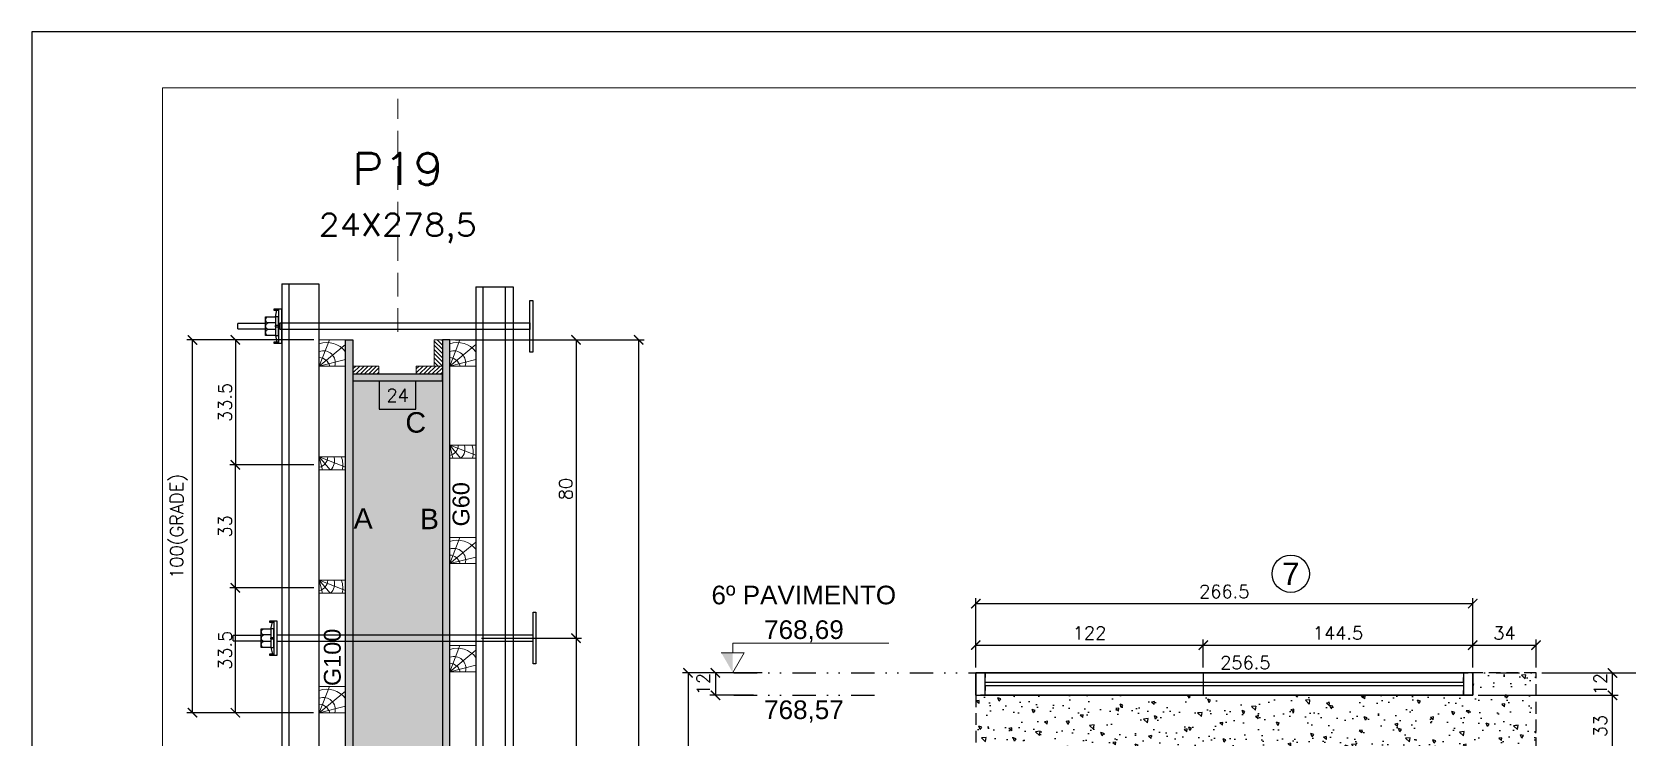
# Model space of a CAD drawing. Extents: x -23436 to 4767, y -4131 to 9755.
# Drawn here: x -19091 to -18236, y 2454 to 2832 of the extents above; entities that cross this region are included whole.
import ezdxf
from ezdxf.enums import TextEntityAlignment as Align

# ---------------------------------------------------------------- set-up
doc = ezdxf.new("R2010")
doc.units = 0
doc.header["$PDMODE"] = 2
doc.header["$PDSIZE"] = 10
for name, pattern in [('CABLIN', [0.35, 0.25, -0.1]), ('DIVIDE2', [0.625, 0.25, -0.125, 0, -0.125, 0, -0.125]), ('HIDDEN', [9.525, 6.35, -3.175])]:
    doc.linetypes.add(name, pattern=pattern)
doc.layers.get('0').update_dxf_attribs({"lineweight": 13})
doc.layers.get('Defpoints').update_dxf_attribs({"lineweight": 13})
for name, color, linetype in [('Barra de Ancoragem', 20, 'Continuous'), ('CHAPA', 1, 'Continuous'), ('Concreto', 250, 'HIDDEN'), ('Cota', 4, 'Continuous'), ('Cota Sarrafo', 180, 'Continuous'), ('Cota Seção (2x)', 4, 'Continuous'), ('Hachura', 252, 'CABLIN'), ('MB Logo', 254, 'Continuous'), ('MEIO_PONT', 93, 'Continuous'), ('Nível', 160, 'Continuous'), ('Painéis', 30, 'Continuous'), ('Perfil Metálico', 224, 'Continuous'), ('Romaneio', 10, 'Continuous'), ('Sarr 7x7', 104, 'Continuous'), ('Texto de Titulo', 7, 'Continuous'), ('Texto Nível', 251, 'Continuous'), ('Texto Qtd Sarr', 242, 'Continuous'), ('TEXTO_GERAL', 7, 'Continuous')]:
    doc.layers.add(name, color=color, linetype=linetype)
for name, color, linetype, lineweight in [('FOLHA MB', 7, 'Continuous', 13), ('Madeira', 100, 'Continuous', 13), ('Sarr 2.2x7', 40, 'Continuous', 9), ('sarrafo', 93, 'Continuous', 13), ('Texto Seção', 7, 'Continuous', 15)]:
    doc.layers.add(name, color=color, linetype=linetype, lineweight=lineweight)
doc.layers.add('Laje_Perimetro', color=7, linetype='Continuous', plot=False)
doc.styles.add('ARIAL', font='arial.ttf', dxfattribs={"oblique": 15, "height": 25})
doc.styles.add('ROMANS', font='romans.shx')
doc.styles.add('SANSSERIF', font='sas_____.pfb')
doc.dimstyles.new('COTA SECAO', dxfattribs={"dimtxt": 7, "dimasz": 5, "dimexe": 3, "dimexo": 3, "dimgap": 2, "dimtad": 3, "dimdec": 1, "dimlfac": 0.5, "dimzin": 12, "dimdsep": 46, "dimtxsty": 'ROMANS', "dimblk": 'ARCHTICK', "dimcen": 0, "dimclrd": 4, "dimclre": 4, "dimclrt": 1, "dimadec": 1, "dimazin": 3, "dimtfac": 1, "dimtdec": 1, "dimtmove": 0, "dimatfit": 3, "dimldrblk": 'OBLIQUE', "dimfxl": 0, "dimtolj": 1, "dimtzin": 12, "dimarcsym": 0})
doc.dimstyles.new('PAINEL', dxfattribs={"dimtxt": 7, "dimasz": 5, "dimexe": 3, "dimexo": 3, "dimgap": 3, "dimtad": 1, "dimdec": 1, "dimzin": 12, "dimdsep": 46, "dimtxsty": 'ROMANS', "dimblk": 'ARCHTICK', "dimcen": 0, "dimclrd": 4, "dimclre": 4, "dimclrt": 1, "dimadec": 1, "dimazin": 3, "dimtfac": 1, "dimtdec": 1, "dimtmove": 0, "dimatfit": 3, "dimldrblk": 'OBLIQUE', "dimfxl": 0, "dimtolj": 1, "dimtzin": 12, "dimarcsym": 0})
doc.dimstyles.new('projeto2', dxfattribs={"dimtxt": 7, "dimasz": 5, "dimexe": 1.25, "dimexo": 2.5, "dimgap": 2, "dimtad": 1, "dimdec": 1, "dimdsep": 46, "dimtxsty": 'ROMANS', "dimblk": 'OBLIQUE', "dimcen": 10, "dimdle": 1, "dimse1": 1, "dimse2": 1, "dimsd1": 1, "dimsd2": 1, "dimclrd": 256, "dimclre": 256, "dimclrt": 1, "dimadec": 0, "dimazin": 0, "dimtfac": 1, "dimtdec": 1, "dimtmove": 0, "dimatfit": 3, "dimldrblk": 'OBLIQUE', "dimfxl": 0, "dimlwd": -1, "dimlwe": -1, "dimarcsym": 0})
doc.dimstyles.new('SECÇÃO 2', dxfattribs={"dimtxt": 7, "dimasz": 6, "dimexe": 0.18, "dimexo": 2, "dimgap": -4, "dimtad": 3, "dimdec": 1, "dimlfac": 0.5, "dimzin": 12, "dimdsep": 46, "dimtxsty": 'ROMANS', "dimblk": 'ARCHTICK', "dimcen": 0.09, "dimse1": 1, "dimse2": 1, "dimsd1": 1, "dimsd2": 1, "dimclrd": 180, "dimclre": 5, "dimclrt": 1, "dimadec": 0, "dimazin": 3, "dimtfac": 1, "dimtdec": 1, "dimtofl": 0, "dimtmove": 0, "dimatfit": 3, "dimldrblk": 'ARCHTICK', "dimfxl": 0, "dimtolj": 1, "dimtzin": 0, "dimarcsym": 0})

# ---------------------------------------------------------------- blocks, each defined once
blk = doc.blocks.new('A$C169d8357')
at = {"layer": 'FOLHA MB', "color": 1}
for points in [[(0, 1199.94), (0, 149.94), (1485.02, 149.94), (1485.02, 1199.94)], [(70, 1169.94), (70, 179.94), (1455.02, 179.94), (1455.02, 1169.94)]]:
    blk.add_lwpolyline(points, close=True, dxfattribs=at)
blk = doc.blocks.new('ERTYERTYUYTURTYUTRYU')
at = {"layer": 'Barra de Ancoragem'}
for p, q in [((8963.33, 10873.8), (8963.33, 10855.54)), ((8964.88, 10869.68), (8964.1, 10873.21)), ((8985.14, 10863.2), (8985.14, 10866.14)), ((8964.88, 10859.66), (8964.1, 10856.13))]:
    blk.add_line(p, q, dxfattribs=at)
at = {"layer": 'Barra de Ancoragem', "flags": 128}
for points in [[(8961.54, 10855.54), (8961.54, 10873.8), (8963.33, 10873.8), (8963.33, 10855.54)], [(8963.33, 10873.8), (8965.7, 10873.8), (8965.7, 10873.21), (8963.33, 10873.21)], [(8963.33, 10869.68), (8964.88, 10869.68), (8964.88, 10859.66), (8963.33, 10859.66)], [(8963.33, 10856.13), (8965.7, 10856.13), (8965.7, 10855.54), (8963.33, 10855.54)]]:
    blk.add_lwpolyline(points, close=True, dxfattribs=at)
for points in [[(8964.88, 10859.66), (8970.14, 10859.66), (8970.14, 10869.68), (8964.88, 10869.68)], [(8985.14, 10863.2), (8970.14, 10863.2), (8970.14, 10866.14), (8985.14, 10866.14)], [(8964.88, 10864.37), (8963.33, 10864.37), (8963.33, 10864.96), (8964.88, 10864.96), (8964.88, 10864.37), (8964.88, 10864.96)]]:
    blk.add_lwpolyline(points, dxfattribs=at)
for points in [[(8964.88, 10866.44), (8968.96, 10866.44, 0.729796), (8968.96, 10869.68, 0.729796)], [(8964.88, 10862.9), (8968.96, 10862.9, 0.666667), (8968.96, 10866.44, 0.666667)]]:
    blk.add_lwpolyline(points, format="xyb", dxfattribs=at)
at = {"layer": 'Barra de Ancoragem'}
blk.add_arc((8968.44, 10861.28), 1.7, 287.75636, 72.24364, dxfattribs=at)
blk = doc.blocks.new('*D439')
at = {"layer": 'Cota Seção (2x)', "color": 180, "lineweight": -2, "transparency": 16777216}
for p, q in [((-18886.76, 2246.42), (-18901.76, 2246.15)), ((-18901.76, 2246.15), (-18901.13, 2210.16)), ((-18886.14, 2210.42), (-18886.76, 2246.42)), ((-18901.13, 2210.16), (-18886.14, 2210.42))]:
    blk.add_line(p, q, dxfattribs=at)
at = {"layer": 'Defpoints', "color": 0, "transparency": 16777216}
for p in [(-18912.72, 2644.29), (-18871.25, 2645.02), (-18871.25, 2088)]:
    blk.add_point(p, dxfattribs=at)
at = {"layer": 'Cota Seção (2x)', "color": 1, "transparency": 16777216, "insert": (-18893.95, 2228.29), "char_height": 7, "attachment_point": 5, "rotation": 271.00154, "style": 'ROMANS'}
blk.add_mtext('\\A1;278.5', dxfattribs=at)
blk = doc.blocks.new('_ArchTick')
at = {"color": 0, "linetype": 'ByBlock', "const_width": 0.15}
blk.add_lwpolyline([(-0.5, -0.5), (0.5, 0.5)], dxfattribs=at)
blk = doc.blocks.new('*D440')
at = {"layer": 'Cota Seção (2x)', "color": 180, "lineweight": -2, "transparency": 16777216}
for p, q in [((-18885.41, 2644.83), (-18905.08, 2644.83)), ((-18905.08, 2644.83), (-18905.08, 2629.83)), ((-18885.41, 2629.83), (-18885.41, 2644.83)), ((-18905.08, 2629.83), (-18885.41, 2629.83))]:
    blk.add_line(p, q, dxfattribs=at)
at = {"layer": 'Defpoints', "color": 0, "transparency": 16777216}
for p in [(-18919.25, 2627.7), (-18871.25, 2627.7), (-18919.25, 2625.83)]:
    blk.add_point(p, dxfattribs=at)
at = {"layer": 'Cota Seção (2x)', "color": 1, "transparency": 16777216, "insert": (-18895.25, 2637.33), "char_height": 7, "attachment_point": 5, "style": 'ROMANS'}
blk.add_mtext('\\A1;24', dxfattribs=at)
blk = doc.blocks.new('*D441')
at = {"layer": 'Cota', "color": 4, "lineweight": -2, "transparency": 16777216}
for p, q in [((-18864.25, 2667.02), (-18762.97, 2667.02)), ((-18765.97, 2066), (-18765.97, 2667.02)), ((-18864.25, 2066), (-18762.97, 2066))]:
    blk.add_line(p, q, dxfattribs=at)
at = {"layer": 'Defpoints', "color": 0, "transparency": 16777216}
for p in [(-18867.25, 2667.02), (-18765.97, 2667.02), (-18867.25, 2066)]:
    blk.add_point(p, dxfattribs=at)
at = {"layer": 'Cota', "color": 4, "lineweight": -2, "transparency": 16777216, "xscale": 5, "yscale": 5, "zscale": 5}
for p, rotation in [((-18765.97, 2667.02), 90), ((-18765.97, 2066), 270)]:
    blk.add_blockref('_ArchTick', p, dxfattribs=dict(at, rotation=rotation))
at = {"layer": 'Cota', "color": 1, "transparency": 16777216, "insert": (-18771.47, 2366.51), "char_height": 7, "attachment_point": 5, "rotation": 90, "style": 'ROMANS'}
blk.add_mtext('\\A1;300.5', dxfattribs=at)
blk = doc.blocks.new('_OBLIQUE')
at = {"color": 0, "linetype": 'ByBlock', "lineweight": -2}
for p, q in [((0, 0), (-1, 0)), ((-0.5, -0.5), (0.5, 0.5))]:
    blk.add_line(p, q, dxfattribs=at)
blk = doc.blocks.new('titulo1')
at = {"layer": 'Defpoints', "color": 252, "linetype": 'HIDDEN', "ltscale": 2}
blk.add_line((0, 0), (0, 125), dxfattribs=at)
at = {"layer": 'Defpoints', "style": 'ROMANS', "oblique": 15}
blk.add_attdef('FOLHA', text='', height=10, dxfattribs=at).set_placement((0, 15.58), align=Align.MIDDLE_CENTER)
at = {"layer": 'Texto Qtd Sarr', "color": 3, "style": 'ROMANS', "oblique": 15}
for tag, height, p in [('TITULO', 17, (0, 71.45)), ('SEÇÃO', 12, (0, 41.55))]:
    blk.add_attdef(tag, text='', height=height, dxfattribs=at).set_placement(p, align=Align.MIDDLE_CENTER)
blk = doc.blocks.new('PONTALETE')
at = {"layer": 'Madeira'}
for q in [(2.71, 7), (7, 5.76), (7, 1.74)]:
    blk.add_line((0, 0), q, dxfattribs=at)
blk.add_lwpolyline([(0, 0), (7, 0), (7, 7), (0, 7)], close=True, dxfattribs=at)
for centre, radius, start, end in [((2.04, 0.06), 6.23, 37.2818, 109.0913), ((1.09, 0.9), 3.19, 343.603, 109.9847), ((-0.21, -0.78), 3.09, 14.6322, 86.0383)]:
    blk.add_arc(centre, radius, start, end, dxfattribs=at)
blk = doc.blocks.new('MEIO PONTALETE')
at = {"layer": 'Madeira'}
for q in [(2.71, 7), (3.5, 2.88), (3.5, 0.87)]:
    blk.add_line((0, 0), q, dxfattribs=at)
blk.add_lwpolyline([(0, 0), (3.5, 0), (3.5, 7), (0, 7)], close=True, dxfattribs=at)
for centre, radius, start, end in [((2.04, 0.06), 6.23, 76.4499, 109.0913), ((1.09, 0.9), 3.19, 40.9063, 109.9847), ((-0.21, -0.78), 3.09, 14.6322, 86.0383)]:
    blk.add_arc(centre, radius, start, end, dxfattribs=at)
blk = doc.blocks.new('*D401')
at = {"layer": 'Cota', "color": 4, "lineweight": -2, "transparency": 16777216}
for p, q in [((-18699.78, 2488.35), (-18742.5, 2488.35)), ((-18739.5, 2488.35), (-18739.5, 2137.35)), ((-18701.6, 2137.35), (-18742.5, 2137.35))]:
    blk.add_line(p, q, dxfattribs=at)
at = {"layer": 'Defpoints', "color": 0, "transparency": 16777216}
for p in [(-18696.78, 2488.35), (-18739.5, 2137.35), (-18698.6, 2137.35)]:
    blk.add_point(p, dxfattribs=at)
at = {"layer": 'Cota', "color": 4, "lineweight": -2, "transparency": 16777216, "xscale": 5, "yscale": 5, "zscale": 5}
for p, rotation in [((-18739.5, 2488.35), 90), ((-18739.5, 2137.35), 270)]:
    blk.add_blockref('_ArchTick', p, dxfattribs=dict(at, rotation=rotation))
at = {"layer": 'Cota', "color": 1, "transparency": 16777216, "insert": (-18746, 2312.85), "char_height": 7, "attachment_point": 5, "rotation": 90, "style": 'ROMANS'}
blk.add_mtext('\\A1;351', dxfattribs=at)
blk = doc.blocks.new('*D402')
at = {"layer": 'Cota', "color": 4, "lineweight": -2, "transparency": 16777216}
for p, q in [((-18704.46, 2488.35), (-18727.84, 2488.35)), ((-18724.84, 2488.35), (-18724.84, 2476.35)), ((-18704.46, 2476.35), (-18727.84, 2476.35))]:
    blk.add_line(p, q, dxfattribs=at)
at = {"layer": 'Defpoints', "color": 0, "transparency": 16777216}
for p in [(-18701.46, 2488.35), (-18724.84, 2476.35), (-18701.46, 2476.35)]:
    blk.add_point(p, dxfattribs=at)
at = {"layer": 'Cota', "color": 4, "lineweight": -2, "transparency": 16777216, "xscale": 5, "yscale": 5, "zscale": 5}
for p, rotation in [((-18724.84, 2488.35), 90), ((-18724.84, 2476.35), 270)]:
    blk.add_blockref('_ArchTick', p, dxfattribs=dict(at, rotation=rotation))
at = {"layer": 'Cota', "color": 1, "transparency": 16777216, "insert": (-18731.34, 2482.35), "char_height": 7, "attachment_point": 5, "rotation": 90, "style": 'ROMANS'}
blk.add_mtext('\\A1;12', dxfattribs=at)
blk = doc.blocks.new('*D403')
at = {"layer": 'Cota', "color": 4, "lineweight": -2, "transparency": 16777216}
for p, q in [((-18585.17, 2491.35), (-18585.17, 2506.28)), ((-18585.17, 2503.28), (-18463.17, 2503.28)), ((-18463.17, 2491.35), (-18463.17, 2506.28))]:
    blk.add_line(p, q, dxfattribs=at)
at = {"layer": 'Defpoints', "color": 0, "transparency": 16777216}
for p in [(-18463.17, 2503.28), (-18585.17, 2488.35), (-18463.17, 2488.35)]:
    blk.add_point(p, dxfattribs=at)
at = {"layer": 'Cota', "color": 4, "lineweight": -2, "transparency": 16777216, "xscale": 5, "yscale": 5, "zscale": 5, "rotation": 180}
blk.add_blockref('_ArchTick', (-18585.17, 2503.28), dxfattribs=at)
at = {"layer": 'Cota', "color": 4, "lineweight": -2, "transparency": 16777216, "xscale": 5, "yscale": 5, "zscale": 5}
blk.add_blockref('_ArchTick', (-18463.17, 2503.28), dxfattribs=at)
at = {"layer": 'Cota', "color": 1, "transparency": 16777216, "insert": (-18524.17, 2509.78), "char_height": 7, "attachment_point": 5, "style": 'ROMANS'}
blk.add_mtext('\\A1;122', dxfattribs=at)
blk = doc.blocks.new('*D404')
at = {"layer": 'Cota', "color": 4, "lineweight": -2, "transparency": 16777216}
for p, q in [((-18318.67, 2491.35), (-18318.67, 2506.28)), ((-18318.67, 2503.28), (-18284.67, 2503.28)), ((-18284.67, 2491.35), (-18284.67, 2506.28))]:
    blk.add_line(p, q, dxfattribs=at)
at = {"layer": 'Defpoints', "color": 0, "transparency": 16777216}
for p in [(-18284.67, 2503.28), (-18318.67, 2488.35), (-18284.67, 2488.35)]:
    blk.add_point(p, dxfattribs=at)
at = {"layer": 'Cota', "color": 4, "lineweight": -2, "transparency": 16777216, "xscale": 5, "yscale": 5, "zscale": 5, "rotation": 180}
blk.add_blockref('_ArchTick', (-18318.67, 2503.28), dxfattribs=at)
at = {"layer": 'Cota', "color": 4, "lineweight": -2, "transparency": 16777216, "xscale": 5, "yscale": 5, "zscale": 5}
blk.add_blockref('_ArchTick', (-18284.67, 2503.28), dxfattribs=at)
at = {"layer": 'Cota', "color": 1, "transparency": 16777216, "insert": (-18301.67, 2509.78), "char_height": 7, "attachment_point": 5, "style": 'ROMANS'}
blk.add_mtext('\\A1;34', dxfattribs=at)
blk = doc.blocks.new('*D407')
at = {"layer": 'Cota', "color": 4, "lineweight": -2, "transparency": 16777216}
for p, q in [((-18281.67, 2488.35), (-18240.73, 2488.35)), ((-18243.73, 2476.35), (-18243.73, 2488.35)), ((-18315.67, 2476.35), (-18240.73, 2476.35))]:
    blk.add_line(p, q, dxfattribs=at)
at = {"layer": 'Defpoints', "color": 0, "transparency": 16777216}
for p in [(-18284.67, 2488.35), (-18243.73, 2488.35), (-18318.67, 2476.35)]:
    blk.add_point(p, dxfattribs=at)
at = {"layer": 'Cota', "color": 4, "lineweight": -2, "transparency": 16777216, "xscale": 5, "yscale": 5, "zscale": 5}
for p, rotation in [((-18243.73, 2488.35), 90), ((-18243.73, 2476.35), 270)]:
    blk.add_blockref('_ArchTick', p, dxfattribs=dict(at, rotation=rotation))
at = {"layer": 'Cota', "color": 1, "transparency": 16777216, "insert": (-18250.23, 2482.35), "char_height": 7, "attachment_point": 5, "rotation": 90, "style": 'ROMANS'}
blk.add_mtext('\\A1;12', dxfattribs=at)
blk = doc.blocks.new('*D408')
at = {"layer": 'Cota', "color": 4, "lineweight": -2, "transparency": 16777216}
for p, q in [((-18315.67, 2476.35), (-18240.73, 2476.35)), ((-18243.73, 2443.35), (-18243.73, 2476.35)), ((-18315.67, 2443.35), (-18240.73, 2443.35))]:
    blk.add_line(p, q, dxfattribs=at)
at = {"layer": 'Defpoints', "color": 0, "transparency": 16777216}
for p in [(-18318.67, 2476.35), (-18243.73, 2476.35), (-18318.67, 2443.35)]:
    blk.add_point(p, dxfattribs=at)
at = {"layer": 'Cota', "color": 4, "lineweight": -2, "transparency": 16777216, "xscale": 5, "yscale": 5, "zscale": 5}
for p, rotation in [((-18243.73, 2476.35), 90), ((-18243.73, 2443.35), 270)]:
    blk.add_blockref('_ArchTick', p, dxfattribs=dict(at, rotation=rotation))
at = {"layer": 'Cota', "color": 1, "transparency": 16777216, "insert": (-18250.23, 2459.85), "char_height": 7, "attachment_point": 5, "rotation": 90, "style": 'ROMANS'}
blk.add_mtext('\\A1;33', dxfattribs=at)
blk = doc.blocks.new('*D485')
at = {"layer": 'Cota', "color": 4, "lineweight": -2, "transparency": 16777216}
for p, q in [((-18463.17, 2491.35), (-18463.17, 2506.28)), ((-18463.17, 2503.28), (-18318.67, 2503.28)), ((-18318.67, 2491.35), (-18318.67, 2506.28))]:
    blk.add_line(p, q, dxfattribs=at)
at = {"layer": 'Defpoints', "color": 0, "transparency": 16777216}
for p in [(-18318.67, 2503.28), (-18463.17, 2488.35), (-18318.67, 2488.35)]:
    blk.add_point(p, dxfattribs=at)
at = {"layer": 'Cota', "color": 4, "lineweight": -2, "transparency": 16777216, "xscale": 5, "yscale": 5, "zscale": 5, "rotation": 180}
blk.add_blockref('_ArchTick', (-18463.17, 2503.28), dxfattribs=at)
at = {"layer": 'Cota', "color": 4, "lineweight": -2, "transparency": 16777216, "xscale": 5, "yscale": 5, "zscale": 5}
blk.add_blockref('_ArchTick', (-18318.67, 2503.28), dxfattribs=at)
at = {"layer": 'Cota', "color": 1, "transparency": 16777216, "insert": (-18390.92, 2509.78), "char_height": 7, "attachment_point": 5, "style": 'ROMANS'}
blk.add_mtext('\\A1;144.5', dxfattribs=at)
blk = doc.blocks.new('*D486')
at = {"layer": 'Defpoints', "color": 0, "transparency": 16777216}
for p in [(-18580.17, 2488.35), (-18323.67, 2488.35), (-18323.67, 2485.85)]:
    blk.add_point(p, dxfattribs=at)
at = {"layer": 'Cota Sarrafo', "color": 1, "transparency": 16777216, "insert": (-18440.6, 2493.85), "char_height": 7, "attachment_point": 5, "style": 'ROMANS'}
blk.add_mtext('256.5', dxfattribs=at)
blk = doc.blocks.new('*D487')
at = {"layer": 'Cota', "color": 4, "lineweight": -2, "transparency": 16777216}
for p, q in [((-18585.17, 2491.35), (-18585.17, 2528.53)), ((-18585.17, 2525.53), (-18318.67, 2525.53)), ((-18318.67, 2491.35), (-18318.67, 2528.53))]:
    blk.add_line(p, q, dxfattribs=at)
at = {"layer": 'Defpoints', "color": 0, "transparency": 16777216}
for p in [(-18318.67, 2525.53), (-18585.17, 2488.35), (-18318.67, 2488.35)]:
    blk.add_point(p, dxfattribs=at)
at = {"layer": 'Cota', "color": 4, "lineweight": -2, "transparency": 16777216, "xscale": 5, "yscale": 5, "zscale": 5, "rotation": 180}
blk.add_blockref('_ArchTick', (-18585.17, 2525.53), dxfattribs=at)
at = {"layer": 'Cota', "color": 4, "lineweight": -2, "transparency": 16777216, "xscale": 5, "yscale": 5, "zscale": 5}
blk.add_blockref('_ArchTick', (-18318.67, 2525.53), dxfattribs=at)
at = {"layer": 'Cota', "color": 1, "transparency": 16777216, "insert": (-18451.92, 2532.03), "char_height": 7, "attachment_point": 5, "style": 'ROMANS'}
blk.add_mtext('\\A1;266.5', dxfattribs=at)
blk = doc.blocks.new('*D1000')
at = {"layer": 'Cota Seção (2x)', "color": 4, "lineweight": -2, "transparency": 16777216}
for p, q in [((-18940.26, 2534.02), (-18985.27, 2534.02)), ((-18982.27, 2467.02), (-18982.27, 2534.02)), ((-18940.29, 2467.02), (-18985.27, 2467.02))]:
    blk.add_line(p, q, dxfattribs=at)
at = {"layer": 'Defpoints', "color": 0, "transparency": 16777216}
for p in [(-18982.27, 2534.02), (-18937.26, 2534.02), (-18937.29, 2467.02)]:
    blk.add_point(p, dxfattribs=at)
at = {"layer": 'Cota Seção (2x)', "color": 4, "lineweight": -2, "transparency": 16777216, "xscale": 5, "yscale": 5, "zscale": 5}
for p, rotation in [((-18982.27, 2534.02), 90), ((-18982.27, 2467.02), 270)]:
    blk.add_blockref('_ArchTick', p, dxfattribs=dict(at, rotation=rotation))
at = {"layer": 'Cota Seção (2x)', "color": 1, "transparency": 16777216, "insert": (-18987.77, 2500.52), "char_height": 7, "attachment_point": 5, "rotation": 90, "style": 'ROMANS'}
blk.add_mtext('\\A1;33.5', dxfattribs=at)
blk = doc.blocks.new('*D1001')
at = {"layer": 'Cota Seção (2x)', "color": 4, "lineweight": -2, "transparency": 16777216}
for p, q in [((-18940.29, 2667.02), (-18985.27, 2667.02)), ((-18982.27, 2667.02), (-18982.27, 2599.98)), ((-18940.28, 2599.98), (-18985.27, 2599.98))]:
    blk.add_line(p, q, dxfattribs=at)
at = {"layer": 'Defpoints', "color": 0, "transparency": 16777216}
for p in [(-18937.29, 2667.02), (-18982.27, 2599.98), (-18937.28, 2599.98)]:
    blk.add_point(p, dxfattribs=at)
at = {"layer": 'Cota Seção (2x)', "color": 4, "lineweight": -2, "transparency": 16777216, "xscale": 5, "yscale": 5, "zscale": 5}
for p, rotation in [((-18982.27, 2667.02), 90), ((-18982.27, 2599.98), 270)]:
    blk.add_blockref('_ArchTick', p, dxfattribs=dict(at, rotation=rotation))
at = {"layer": 'Cota Seção (2x)', "color": 1, "transparency": 16777216, "insert": (-18987.77, 2633.5), "char_height": 7, "attachment_point": 5, "rotation": 90, "style": 'ROMANS'}
blk.add_mtext('\\A1;33.5', dxfattribs=at)
blk = doc.blocks.new('*D1002')
at = {"layer": 'Cota Seção (2x)', "color": 4, "lineweight": -2, "transparency": 16777216}
for p, q in [((-18940.28, 2599.98), (-18985.27, 2599.98)), ((-18982.27, 2534.02), (-18982.27, 2599.98)), ((-18940.29, 2534.02), (-18985.27, 2534.02))]:
    blk.add_line(p, q, dxfattribs=at)
at = {"layer": 'Defpoints', "color": 0, "transparency": 16777216}
for p in [(-18982.27, 2599.98), (-18937.28, 2599.98), (-18937.29, 2534.02)]:
    blk.add_point(p, dxfattribs=at)
at = {"layer": 'Cota Seção (2x)', "color": 4, "lineweight": -2, "transparency": 16777216, "xscale": 5, "yscale": 5, "zscale": 5}
for p, rotation in [((-18982.27, 2599.98), 90), ((-18982.27, 2534.02), 270)]:
    blk.add_blockref('_ArchTick', p, dxfattribs=dict(at, rotation=rotation))
at = {"layer": 'Cota Seção (2x)', "color": 1, "transparency": 16777216, "insert": (-18987.77, 2567), "char_height": 7, "attachment_point": 5, "rotation": 90, "style": 'ROMANS'}
blk.add_mtext('\\A1;33', dxfattribs=at)
blk = doc.blocks.new('*D1003')
at = {"layer": 'Cota Seção (2x)', "color": 4, "lineweight": -2, "transparency": 16777216}
for p, q in [((-18940.25, 2667.02), (-19008.26, 2667.02)), ((-19005.26, 2467.02), (-19005.26, 2667.02)), ((-18940.29, 2467.02), (-19008.26, 2467.02))]:
    blk.add_line(p, q, dxfattribs=at)
at = {"layer": 'Defpoints', "color": 0, "transparency": 16777216}
for p in [(-19005.26, 2667.02), (-18937.25, 2667.02), (-18937.29, 2467.02)]:
    blk.add_point(p, dxfattribs=at)
at = {"layer": 'Cota Seção (2x)', "color": 4, "lineweight": -2, "transparency": 16777216, "xscale": 5, "yscale": 5, "zscale": 5}
for p, rotation in [((-19005.26, 2667.02), 90), ((-19005.26, 2467.02), 270)]:
    blk.add_blockref('_ArchTick', p, dxfattribs=dict(at, rotation=rotation))
at = {"layer": 'Cota Seção (2x)', "color": 1, "transparency": 16777216, "insert": (-19012.59, 2567.02), "char_height": 7, "attachment_point": 5, "rotation": 90, "style": 'ROMANS'}
blk.add_mtext('\\A1;100(GRADE)', dxfattribs=at)
blk = doc.blocks.new('*D1008')
at = {"layer": 'Cota Seção (2x)', "color": 4, "lineweight": -2, "transparency": 16777216}
for p, q in [((-18850.31, 2667.02), (-18796.57, 2667.02)), ((-18799.57, 2667.02), (-18799.57, 2507.02)), ((-18850.31, 2507.02), (-18796.57, 2507.02))]:
    blk.add_line(p, q, dxfattribs=at)
at = {"layer": 'Defpoints', "color": 0, "transparency": 16777216}
for p in [(-18853.31, 2667.02), (-18853.31, 2507.02), (-18799.57, 2507.02)]:
    blk.add_point(p, dxfattribs=at)
at = {"layer": 'Cota Seção (2x)', "color": 4, "lineweight": -2, "transparency": 16777216, "xscale": 5, "yscale": 5, "zscale": 5}
for p, rotation in [((-18799.57, 2667.02), 90), ((-18799.57, 2507.02), 270)]:
    blk.add_blockref('_ArchTick', p, dxfattribs=dict(at, rotation=rotation))
at = {"layer": 'Cota Seção (2x)', "color": 1, "transparency": 16777216, "insert": (-18805.07, 2587.02), "char_height": 7, "attachment_point": 5, "rotation": 90, "style": 'ROMANS'}
blk.add_mtext('\\A1;80', dxfattribs=at)
blk = doc.blocks.new('*D1010')
at = {"layer": 'Cota Seção (2x)', "color": 4, "lineweight": -2, "transparency": 16777216}
for p, q in [((-18807.06, 2507.02), (-18796.57, 2507.02)), ((-18799.57, 2507.02), (-18799.57, 2376.92)), ((-18830.31, 2376.92), (-18796.57, 2376.92))]:
    blk.add_line(p, q, dxfattribs=at)
at = {"layer": 'Defpoints', "color": 0, "transparency": 16777216}
for p in [(-18810.06, 2507.02), (-18833.31, 2376.92), (-18799.57, 2376.92)]:
    blk.add_point(p, dxfattribs=at)
at = {"layer": 'Cota Seção (2x)', "color": 4, "lineweight": -2, "transparency": 16777216, "xscale": 5, "yscale": 5, "zscale": 5}
for p, rotation in [((-18799.57, 2507.02), 90), ((-18799.57, 2376.92), 270)]:
    blk.add_blockref('_ArchTick', p, dxfattribs=dict(at, rotation=rotation))
at = {"layer": 'Cota Seção (2x)', "color": 1, "transparency": 16777216, "insert": (-18805.07, 2441.97), "char_height": 7, "attachment_point": 5, "rotation": 90, "style": 'ROMANS'}
blk.add_mtext('\\A1;65', dxfattribs=at)

msp = doc.modelspace()

# ---------------------------------------------------------------- hatches: boundary and pattern name
at = {"layer": 'Concreto'}
h = msp.add_hatch(dxfattribs=at)
h.set_pattern_fill('AR-CONC', color=256, scale=0.1, angle=90)
h.set_pattern_definition([(140, (-8380.234, -5860.34), (1.593909, 18.218467), [1.905, -20.955]), (85, (-8380.234, -5860.34), (-19.105685, -3.524342), [1.524, -16.764058]), (190.45144, (-8380.101, -5858.822), (-17.511775, 14.694125), [1.619, -17.809024]), (136.1842, (-8385.314, -5860.34), (4.204233, 27.107904), [2.8575, -31.4325]), (186.63556, (-8384.963, -5858.08), (-24.74261, 23.740413), [2.4285, -26.71356]), (81.18415, (-8385.314, -5860.34), (-24.74261, 23.740413), [2.285997, -25.145973]), (111, (-8384.044, -5857.8), (10.22652, 15.161439), [1.905, -20.955]), (56, (-8384.044, -5857.8), (-18.418797, 6.180203), [1.524, -16.764]), (161.45145, (-8383.192, -5856.537), (-8.192277, 21.341642), [1.619, -17.808994]), (127.5, (-8380.234, -5860.34), (-8.455504, 0.3088603), [0, -16.5608, 0, -17.018, 0, -16.8275]), (97.5, (-8380.234, -5860.34), (-10.0180575, 6.681966), [0, -9.7028, 0, -16.1798, 0, -6.4135]), (57.5, (-8380.234, -5866.0044), (0.5728744, 13.5590595), [0, -6.35, 0, -19.812, 0, -26.289]), (47.5, (-8380.234, -5868.544), (-2.542649, 14.812918), [0, -8.255, 0, -13.1572, 0, -18.669])])
h.paths.add_polyline_path([(-18919.247, 2088.247), (-18919.247, 2645.079), (-18871.247, 2644.579), (-18871.247, 2087.747)])
h = msp.add_hatch(dxfattribs=at)
h.set_pattern_fill('AR-CONC', color=256, scale=0.1, angle=90)
h.set_pattern_definition([(140, (1539.007, 0), (1.593909, 18.218467), [1.905, -20.955]), (85, (1539.007, 0), (-19.105685, -3.524342), [1.524, -16.764058]), (190.45144, (1539.14, 1.518), (-17.511775, 14.694125), [1.619001, -17.809024]), (136.1842, (1533.927, 0), (4.204233, 27.107904), [2.8575, -31.4325]), (186.63556, (1534.278, 2.26), (-24.742612, 23.740413), [2.428502, -26.71356]), (81.18415, (1533.927, 0), (-24.742612, 23.740413), [2.285997, -25.145973]), (111, (1535.197, 2.54), (10.22652, 15.161439), [1.905, -20.955]), (56, (1535.197, 2.54), (-18.418797, 6.180203), [1.524, -16.764]), (161.451445, (1536.05, 3.803), (-8.192277, 21.341642), [1.619001, -17.808994]), (127.5, (1539.007, 0), (-8.4555039, 0.3088603), [0, -16.5608, 0, -17.018, 0, -16.8275]), (97.5, (1539.007, 0), (-10.0180575, 6.6819663), [0, -9.7028, 0, -16.1798, 0, -6.4135]), (57.5, (1539.007, -5.664), (0.5728744, 13.5590595), [0, -6.35, 0, -19.812, 0, -26.289]), (47.5, (1539.007, -8.204), (-2.542649, 14.812918), [0, -8.255, 0, -13.1572, 0, -18.669])])
h.paths.add_polyline_path([(-18318.67, 2443.348), (-18318.67, 2409.348), (-18284.67, 2409.348), (-18284.67, 2488.348), (-18318.67, 2488.348), (-18318.67, 2476.348), (-18585.17, 2476.348), (-18585.17, 2443.348)])
at = {"layer": 'Hachura'}
h = msp.add_hatch(color=256, dxfattribs=at)
h.dxf.hatch_style = 1
h.paths.add_polyline_path([(-18919.247, 2065.997), (-18923.247, 2065.997), (-18923.247, 2667.017), (-18919.247, 2667.017)])
h = msp.add_hatch(dxfattribs=at)
h.set_pattern_fill('ANSI31', color=256, scale=0.5, angle=450, style=0)
h.set_pattern_definition([(135, (-41800.655, 11790.9691), (-1.12253202, -1.12253202), [])])
h.paths.add_polyline_path([(-18871.247, 2653.017), (-18875.647, 2653.017), (-18875.647, 2667.017), (-18871.247, 2667.017)])
h = msp.add_hatch(color=256, dxfattribs=at)
h.dxf.hatch_style = 1
h.paths.add_polyline_path([(-18871.247, 2065.997), (-18867.247, 2065.997), (-18867.247, 2667.017), (-18871.247, 2667.017)])
h = msp.add_hatch(dxfattribs=at)
h.set_pattern_fill('ANSI31', color=256, scale=0.5, angle=540, style=0)
h.set_pattern_definition([(225, (-28408.1987, -20276.3909), (1.12253202, -1.12253202), [])])
h.paths.add_polyline_path([(-18919.247, 2653.017), (-18919.247, 2648.617), (-18905.247, 2648.617), (-18905.247, 2653.017)])
h = msp.add_hatch(dxfattribs=at)
h.set_pattern_fill('ANSI31', color=256, scale=0.5, angle=540, style=0)
h.set_pattern_definition([(225, (-28374.1987, -20276.3909), (1.12253202, -1.12253202), [])])
h.paths.add_polyline_path([(-18885.247, 2653.017), (-18885.247, 2648.617), (-18871.247, 2648.617), (-18871.247, 2653.017)])
h = msp.add_hatch(color=256, dxfattribs=at)
h.dxf.hatch_style = 1
h.paths.add_polyline_path([(-18919.247, 2648.617), (-18919.247, 2645.017), (-18871.247, 2645.017), (-18871.247, 2648.617)])
at = {"layer": 'Sarr 2.2x7'}
h = msp.add_hatch(color=0, dxfattribs=at)
h.dxf.hatch_style = 1
h.paths.add_polyline_path([(-18715.535, 2499.226), (-18721.704, 2499.226), (-18715.535, 2488.542)])

# ---------------------------------------------------------------- linework, layer by layer
at = {"color": 0}
for p in [(-18721.704, 2499.226), (-18715.535, 2488.542)]:
    msp.add_line(p, (-18709.367, 2499.226), dxfattribs=at)
for points in [[(-18923.247, 2467.017), (-18937.247, 2467.017), (-18937.247, 2667.017), (-18923.247, 2667.017)], [(-18853.314, 2667.017), (-18867.314, 2667.017), (-18867.314, 2547.017), (-18853.314, 2547.017)], [(-18853.247, 2303.006), (-18867.247, 2303.006), (-18867.247, 2503.006), (-18853.247, 2503.006)]]:
    msp.add_lwpolyline(points, close=True)
msp.add_lwpolyline([(-18715.535, 2499.226), (-18715.535, 2504.236), (-18631.798, 2504.236)], dxfattribs=at)
at = {"layer": 'Barra de Ancoragem', "flags": 128}
for points in [[(-18822.673, 2688.235), (-18822.673, 2660.498), (-18824.273, 2660.498), (-18824.273, 2688.235)], [(-18824.273, 2672.591), (-18958.324, 2672.591), (-18958.324, 2676.142), (-18824.273, 2676.142)], [(-18821.047, 2520.886), (-18821.047, 2493.149), (-18822.647, 2493.149), (-18822.647, 2520.886)], [(-18822.673, 2505.218), (-18959.832, 2505.218), (-18959.832, 2508.77), (-18822.673, 2508.77)]]:
    msp.add_lwpolyline(points, close=True, dxfattribs=at)
at = {"layer": 'CHAPA'}
for points in [[(-18919.247, 2065.997), (-18923.247, 2065.997), (-18923.247, 2667.017), (-18919.247, 2667.017)], [(-18871.247, 2065.997), (-18867.247, 2065.997), (-18867.247, 2667.017), (-18871.247, 2667.017)], [(-18919.247, 2648.617), (-18919.247, 2645.017), (-18871.247, 2645.017), (-18871.247, 2648.617)]]:
    msp.add_lwpolyline(points, close=True, dxfattribs=at)
at = {"layer": 'Concreto'}
msp.add_lwpolyline([(-18318.67, 2443.348), (-18318.67, 2409.348), (-18284.67, 2409.348), (-18284.67, 2488.348), (-18318.67, 2488.348), (-18318.67, 2476.348), (-18585.17, 2476.348), (-18585.17, 2443.348)], close=True, dxfattribs=at)
at = {"layer": 'Laje_Perimetro'}
msp.add_lwpolyline([(-17606.377, 2832.259), (-19091.397, 2832.259), (-19091.397, 1782.259), (-17606.377, 1782.259)], close=True, dxfattribs=at)
at = {"layer": 'Nível', "linetype": 'DIVIDE2', "ltscale": 50}
for p, q in [((-18714.922, 2488.348), (-17651.18, 2488.348)), ((-18714.922, 2476.348), (-18636.055, 2476.348))]:
    msp.add_line(p, q, dxfattribs=at)
at = {"layer": 'Painéis', "color": 32, "true_color": 0xcd6928}
msp.add_line((-18463.17, 2488.348), (-18463.17, 2476.348), dxfattribs=at)
msp.add_lwpolyline([(-18585.17, 2476.348), (-18318.67, 2476.348), (-18318.67, 2488.348), (-18585.17, 2488.348)], close=True, dxfattribs=at)
at = {"layer": 'Perfil Metálico'}
for p, q in [((-18957.432, 2697.075), (-18957.432, 2032.075)), ((-18957.432, 2697.075), (-18937.432, 2697.075)), ((-18953.432, 2032.075), (-18953.432, 2697.075)), ((-18937.432, 2697.075), (-18937.432, 2032.075)), ((-18853.314, 2695.475), (-18853.314, 2030.475)), ((-18853.314, 2695.475), (-18833.314, 2695.475)), ((-18849.314, 2030.475), (-18849.314, 2695.475)), ((-18837.314, 2030.475), (-18837.314, 2695.475)), ((-18833.314, 2695.475), (-18833.314, 2030.475))]:
    msp.add_line(p, q, dxfattribs=at)
at = {"layer": 'Romaneio'}
msp.add_circle((-18416.23, 2541.547), 10, dxfattribs=at)
at = {"layer": 'Sarr 7x7', "color": 50}
for p, q in [((-18585.17, 2476.348), (-18585.17, 2488.348)), ((-18585.17, 2488.348), (-18582.67, 2488.348)), ((-18580.17, 2488.348), (-18582.67, 2488.348)), ((-18580.17, 2476.348), (-18580.17, 2488.348)), ((-18580.17, 2488.348), (-18580.17, 2485.848)), ((-18580.17, 2488.348), (-18323.67, 2488.348)), ((-18580.17, 2483.348), (-18580.17, 2485.848)), ((-18580.17, 2483.348), (-18323.67, 2483.348)), ((-18323.67, 2481.348), (-18580.17, 2481.348)), ((-18580.17, 2481.348), (-18580.17, 2478.848)), ((-18323.67, 2488.348), (-18321.17, 2488.348)), ((-18323.67, 2488.348), (-18323.67, 2476.348)), ((-18323.67, 2488.348), (-18323.67, 2485.848)), ((-18323.67, 2483.348), (-18323.67, 2485.848)), ((-18323.67, 2481.348), (-18323.67, 2478.848)), ((-18318.67, 2488.348), (-18321.17, 2488.348)), ((-18318.67, 2488.348), (-18318.67, 2476.348)), ((-18585.17, 2476.348), (-18582.67, 2476.348)), ((-18580.17, 2476.348), (-18582.67, 2476.348)), ((-18580.17, 2476.348), (-18580.17, 2478.848)), ((-18323.67, 2476.348), (-18580.17, 2476.348)), ((-18323.67, 2476.348), (-18323.67, 2478.848)), ((-18323.67, 2476.348), (-18321.17, 2476.348)), ((-18318.67, 2476.348), (-18321.17, 2476.348))]:
    msp.add_line(p, q, dxfattribs=at)
at = {"layer": 'sarrafo'}
for points in [[(-18875.647, 2667.017), (-18875.647, 2653.017), (-18871.247, 2653.017), (-18871.247, 2667.017)], [(-18875.647, 2667.017), (-18875.647, 2653.017), (-18871.247, 2653.017), (-18871.247, 2667.017)], [(-18905.247, 2648.617), (-18919.247, 2648.617), (-18919.247, 2653.017), (-18905.247, 2653.017)], [(-18905.247, 2648.617), (-18919.247, 2648.617), (-18919.247, 2653.017), (-18905.247, 2653.017)], [(-18871.247, 2648.617), (-18885.247, 2648.617), (-18885.247, 2653.017), (-18871.247, 2653.017)], [(-18871.247, 2648.617), (-18885.247, 2648.617), (-18885.247, 2653.017), (-18871.247, 2653.017)]]:
    msp.add_lwpolyline(points, close=True, dxfattribs=at)

# ---------------------------------------------------------------- block references
at = {"xscale": -1}
for p in [(-9995.887, -8190.302), (-9998.287, -8357.693)]:
    msp.add_blockref('ERTYERTYUYTURTYUTRYU', p, dxfattribs=at)
at = {"layer": 'Madeira', "xscale": 2, "yscale": 2, "zscale": 2}
for p in [(-18937.247, 2653.017), (-18867.247, 2489.006), (-18937.247, 2467.017)]:
    msp.add_blockref('PONTALETE', p, dxfattribs=at)
at = {"layer": 'Madeira', "xscale": 1.999999997962732, "yscale": 1.999999997962732, "zscale": 1.999999997962732, "rotation": 269.9999999999999}
for p in [(-18937.247, 2604.242), (-18937.247, 2538.084)]:
    msp.add_blockref('MEIO PONTALETE', p, dxfattribs=at)
at = {"layer": 'MB Logo'}
msp.add_blockref('A$C169d8357', (-19091.397, 1632.321), dxfattribs=at)
at = {"layer": 'MEIO_PONT', "xscale": 2, "yscale": 2, "zscale": 2}
for p in [(-18867.314, 2653.017), (-18867.314, 2547.017)]:
    msp.add_blockref('PONTALETE', p, dxfattribs=at)
at = {"layer": 'MEIO_PONT', "xscale": 1.999999997962732, "yscale": 1.999999997962732, "zscale": 1.999999997962732, "rotation": 270}
msp.add_blockref('MEIO PONTALETE', (-18867.314, 2610.517), dxfattribs=at)
at = {"layer": 'Texto Seção'}
ref = msp.add_blockref('titulo1', (-18895.182, 2671.275), dxfattribs=at)
ref.add_attrib('TITULO', 'P19', dxfattribs={"layer": 'Texto de Titulo', "color": 7, "height": 17, "style": 'ROMANS', "width": 1.1}).set_placement((-18895.182, 2758.775), align=Align.MIDDLE_CENTER)
ref.add_attrib('SEÇÃO', '24X278,5', dxfattribs={"layer": 'Texto de Titulo', "color": 7, "height": 12, "style": 'ROMANS', "width": 1.1}).set_placement((-18895.182, 2728.775), align=Align.MIDDLE_CENTER)

# ---------------------------------------------------------------- texts
at = {"layer": 'Romaneio', "color": 0, "style": 'ARIAL'}
msp.add_text('7', height=12, dxfattribs=at).set_placement((-18416.23, 2541.547), align=Align.MIDDLE_CENTER)
at = {"layer": 'Texto Nível', "style": 'ARIAL'}
for s, p in [('6º PAVIMENTO', (-18627.911, 2525.165)), ('768,69', (-18655.973, 2506.573)), ('768,57', (-18655.973, 2463.604))]:
    msp.add_text(s, height=10, dxfattribs=at).set_placement(p, align=Align.RIGHT)
at = {"layer": 'Texto Seção', "color": 0, "linetype": 'Continuous', "style": 'SANSSERIF'}
msp.add_text('G100', height=9, rotation=90, dxfattribs=at).set_placement((-18930.283, 2481.331), align=Align.MIDDLE_LEFT)
at = {"layer": 'TEXTO_GERAL', "style": 'ARIAL'}
for s, p in [('C', (-18885.524, 2622.763)), ('A', (-18913.747, 2571.227)), ('B', (-18878.22, 2570.965))]:
    msp.add_text(s, height=11, dxfattribs=at).set_placement(p, align=Align.MIDDLE_CENTER)
at = {"layer": 'TEXTO_GERAL', "color": 0, "linetype": 'Continuous', "style": 'SANSSERIF'}
msp.add_text('G60', height=9, rotation=90, dxfattribs=at).set_placement((-18861.268, 2566.942), align=Align.MIDDLE_LEFT)

# ---------------------------------------------------------------- dimensions: what is measured, and where the dimension line sits
at = {"layer": 'Cota'}
dim = msp.add_linear_dim(base=(-18765.969, 2667.017), p1=(-18867.247, 2065.997), p2=(-18867.247, 2667.017), angle=90, dimstyle='COTA SECAO', dxfattribs=at)
dim.commit()
dim.dimension.update_dxf_attribs({"geometry": '*D441', "text_midpoint": (-18771.469, 2366.507)})
for base, p1, p2, picture, middle in [((-18318.67, 2525.531), (-18585.17, 2488.348), (-18318.67, 2488.348), '*D487', (-18451.92, 2532.031)), ((-18463.17, 2503.281), (-18585.17, 2488.348), (-18463.17, 2488.348), '*D403', (-18524.17, 2509.781)), ((-18318.67, 2503.281), (-18463.17, 2488.348), (-18318.67, 2488.348), '*D485', (-18390.92, 2509.781)), ((-18284.67, 2503.281), (-18318.67, 2488.348), (-18284.67, 2488.348), '*D404', (-18301.67, 2509.781))]:
    dim = msp.add_linear_dim(base=base, p1=p1, p2=p2, dimstyle='PAINEL', override={"dimarcsym": 2}, dxfattribs=at)
    dim.commit()
    dim.dimension.update_dxf_attribs({"geometry": picture, "text_midpoint": middle})
for base, p1, p2, picture, middle in [((-18739.502, 2137.348), (-18696.779, 2488.348), (-18698.6, 2137.348), '*D401', (-18746.002, 2312.848)), ((-18243.732, 2476.348), (-18318.67, 2443.348), (-18318.67, 2476.348), '*D408', (-18250.232, 2459.848))]:
    dim = msp.add_linear_dim(base=base, p1=p1, p2=p2, angle=90, dimstyle='PAINEL', override={"dimarcsym": 2}, dxfattribs=at)
    dim.commit()
    dim.dimension.update_dxf_attribs({"geometry": picture, "text_midpoint": middle})
for base, p1, p2, picture, middle in [((-18724.839, 2476.348), (-18701.456, 2488.348), (-18701.456, 2476.348), '*D402', (-18724.839, 2482.348)), ((-18243.732, 2488.348), (-18318.67, 2476.348), (-18284.67, 2488.348), '*D407', (-18243.732, 2482.348))]:
    dim = msp.add_linear_dim(base=base, p1=p1, p2=p2, angle=90, dimstyle='PAINEL', override={"dimarcsym": 2}, dxfattribs=at)
    dim.commit()
    dim.dimension.update_dxf_attribs({"geometry": picture, "text_midpoint": middle, "dimtype": 160})
at = {"layer": 'Cota Sarrafo'}
dim = msp.add_linear_dim(base=(-18323.67, 2488.348), p1=(-18580.17, 2488.348), p2=(-18323.67, 2485.848), dimstyle='projeto2', dxfattribs=at)
dim.commit()
dim.dimension.update_dxf_attribs({"geometry": '*D486', "text_midpoint": (-18440.601, 2488.348), "dimtype": 160})
at = {"layer": 'Cota Seção (2x)'}
dim = msp.add_linear_dim(base=(-19005.256, 2667.017), p1=(-18937.291, 2467.017), p2=(-18937.247, 2667.017), angle=90, text='<>(GRADE)', dimstyle='COTA SECAO', dxfattribs=at)
dim.commit()
dim.dimension.update_dxf_attribs({"geometry": '*D1003', "text_midpoint": (-19012.59, 2567.017)})
for base, p1, p2, angle, dimstyle, picture, middle in [((-18982.27, 2599.976), (-18937.291, 2667.017), (-18937.276, 2599.976), 90, 'COTA SECAO', '*D1001', (-18987.77, 2633.497)), ((-18799.572, 2507.017), (-18853.314, 2667.017), (-18853.314, 2507.017), 90, 'COTA SECAO', '*D1008', (-18805.072, 2587.017)), ((-18919.247, 2625.829), (-18871.247, 2627.697), (-18919.247, 2627.697), 180, 'SECÇÃO 2', '*D440', (-18895.247, 2637.329)), ((-18982.27, 2599.976), (-18937.291, 2534.017), (-18937.276, 2599.976), 90, 'COTA SECAO', '*D1002', (-18987.77, 2566.997)), ((-18982.27, 2534.017), (-18937.291, 2467.017), (-18937.263, 2534.017), 90, 'COTA SECAO', '*D1000', (-18987.77, 2500.517)), ((-18799.571630491, 2376.917299745), (-18810.060555376, 2507.017299743), (-18833.314426068, 2376.917299745), 90, 'COTA SECAO', '*D1010', (-18805.071630491, 2441.967299744))]:
    dim = msp.add_linear_dim(base=base, p1=p1, p2=p2, angle=angle, dimstyle=dimstyle, dxfattribs=at)
    dim.commit()
    dim.dimension.update_dxf_attribs({"geometry": picture, "text_midpoint": middle})
dim = msp.add_linear_dim(base=(-18912.723, 2644.292), p1=(-18871.247, 2087.997), p2=(-18871.247, 2645.017), angle=91.00154, dimstyle='SECÇÃO 2', dxfattribs=at)
dim.commit()
dim.dimension.update_dxf_attribs({"geometry": '*D439', "text_midpoint": (-18905.447, 2228.086), "dimtype": 160})

doc.saveas('drawing.dxf')
